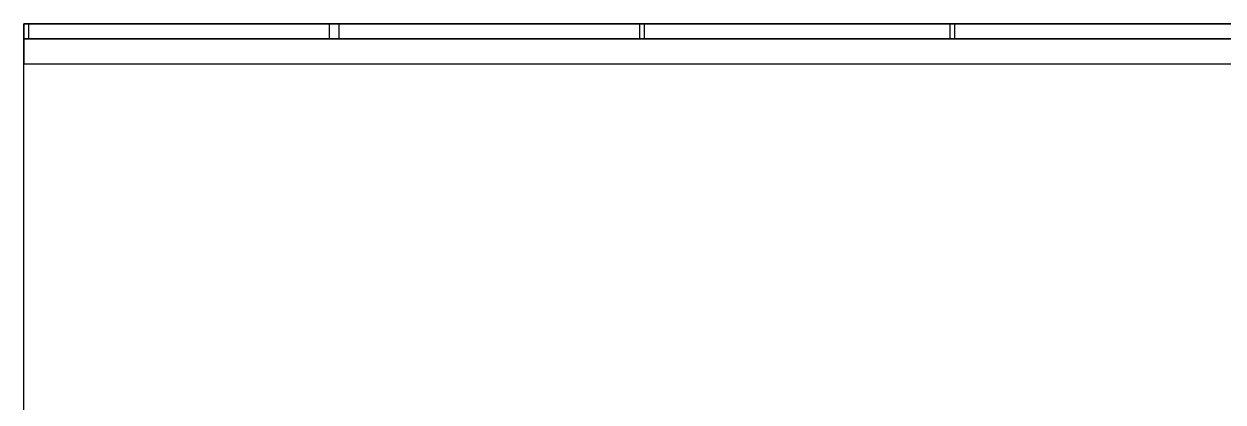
# Model space of a CAD drawing. Header units: millimetres. Extents: x 0 to 420, y 0 to 297.
# Drawn here: x 90.3 to 100.44, y 100.3 to 103.5 of the extents above; entities that cross this region are included whole.
import ezdxf

# ---------------------------------------------------------------- set-up
doc = ezdxf.new("R2010")
doc.units = ezdxf.units.MM
doc.layers.get('0').update_dxf_attribs({"linetype": 'CONTINUOUS'})

msp = doc.modelspace()

# ---------------------------------------------------------------- linework, layer by layer
at = {"color": 0, "true_color": 0x000007}
for points in [[(116.416667, 103.378), (90.297, 103.378), (90.297, 103.505), (116.416667, 103.505), (116.416667, 103.378), (90.297, 103.378), (90.297, 103.505), (116.416667, 103.505), (116.416667, 103.378), (90.297, 103.378), (90.297, 103.505), (116.416667, 103.505), (116.416667, 103.378), (90.297, 103.378), (90.297, 103.505), (116.416667, 103.505), (116.416667, 103.378), (116.416667, 103.505), (90.297, 103.505), (90.297, 103.378)], [(90.297, 103.505), (90.297, 103.462667), (90.297, 103.420333), (90.297, 103.378), (90.339333, 103.378), (90.339333, 103.420333), (90.339333, 103.462667), (90.339333, 103.505)], [(92.964, 103.378), (92.964, 103.505), (92.879333, 103.505), (92.879333, 103.378)], [(95.546333, 103.378), (95.546333, 103.505), (95.504, 103.505), (95.504, 103.378)], [(98.171, 103.378), (98.171, 103.505), (98.128667, 103.505), (98.128667, 103.378)], [(116.416667, 103.251), (116.416667, 103.378), (90.297, 103.378), (90.297, 103.166333), (116.416667, 103.166333)]]:
    msp.add_lwpolyline(points, close=True, dxfattribs=at)
for points in [[(90.297, 94.953667), (90.297, 103.378)], [(90.297, 94.953667), (116.416667, 94.953667), (116.416667, 103.378), (90.297, 103.378)], [(99.017667, 103.378), (98.890667, 103.378), (98.806, 103.378)], [(90.297, 100.414667), (90.297, 100.626333)]]:
    msp.add_lwpolyline(points, dxfattribs=at)

doc.saveas('drawing.dxf')
